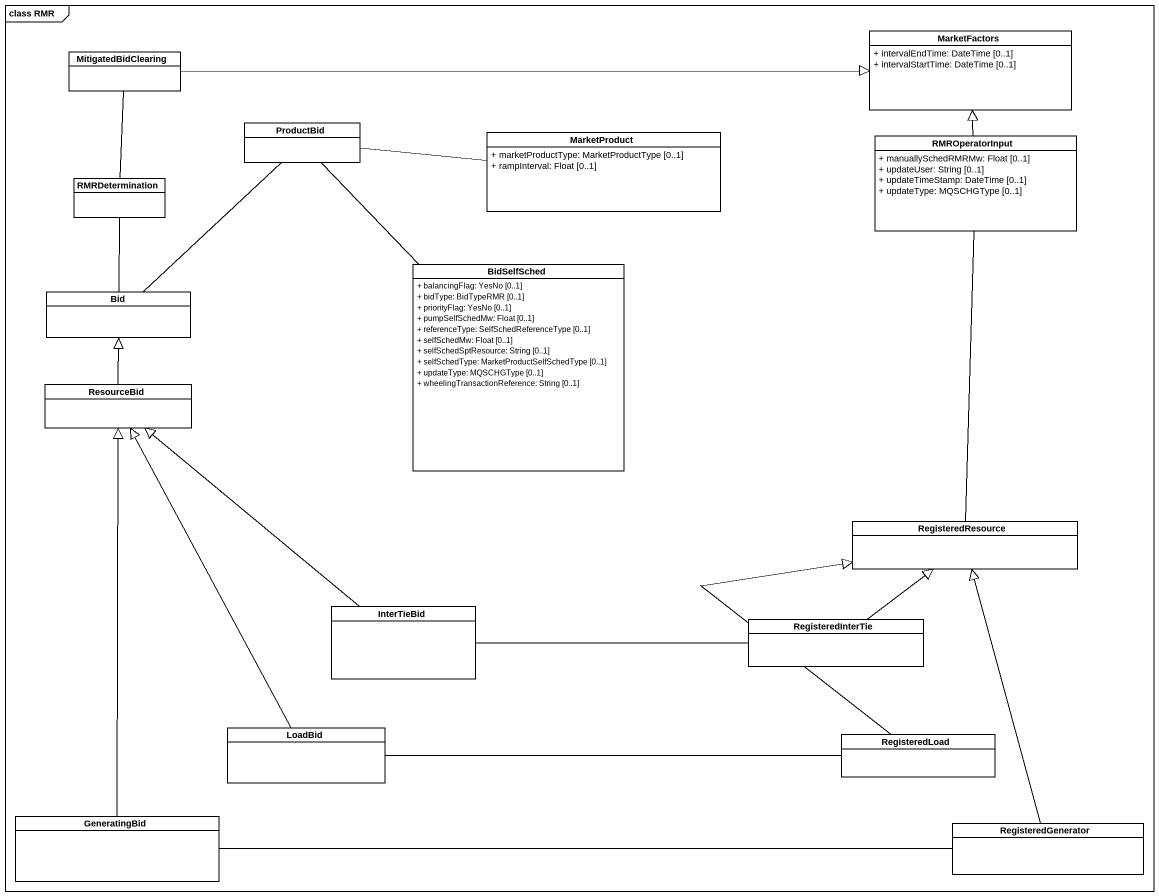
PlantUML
@startuml
mainframe class RMR
hide circle
hide empty members
skinparam classAttributeIconSize 0
class MarketFactors {
  + intervalEndTime: DateTime [0..1]
  + intervalStartTime: DateTime [0..1]
}
class MitigatedBidClearing
class ProductBid
class MarketProduct {
  + marketProductType: MarketProductType [0..1]
  + rampInterval: Float [0..1]
}
class RMROperatorInput {
  + manuallySchedRMRMw: Float [0..1]
  + updateUser: String [0..1]
  + updateTimeStamp: DateTime [0..1]
  + updateType: MQSCHGType [0..1]
}
class RMRDetermination
class BidSelfSched {
  + balancingFlag: YesNo [0..1]
  + bidType: BidTypeRMR [0..1]
  + priorityFlag: YesNo [0..1]
  + pumpSelfSchedMw: Float [0..1]
  + referenceType: SelfSchedReferenceType [0..1]
  + selfSchedMw: Float [0..1]
  + selfSchedSptResource: String [0..1]
  + selfSchedType: MarketProductSelfSchedType [0..1]
  + updateType: MQSCHGType [0..1]
  + wheelingTransactionReference: String [0..1]
}
class Bid
class ResourceBid
class RegisteredResource
class InterTieBid
class RegisteredInterTie
class LoadBid
class RegisteredLoad
class GeneratingBid
class RegisteredGenerator
MitigatedBidClearing -right-|> MarketFactors
ProductBid -- BidSelfSched
ProductBid -- Bid
MarketProduct -left- ProductBid
RMROperatorInput -up-|> MarketFactors
RMRDetermination -up- MitigatedBidClearing
RMRDetermination -- Bid
ResourceBid -up-|> Bid
RegisteredResource -up- RMROperatorInput
InterTieBid -up-|> ResourceBid
InterTieBid -right- RegisteredInterTie
RegisteredInterTie -up-|> RegisteredResource
LoadBid -up-|> ResourceBid
RegisteredLoad -up-|> RegisteredResource
RegisteredLoad -left- LoadBid
GeneratingBid -up-|> ResourceBid
RegisteredGenerator -up-|> RegisteredResource
RegisteredGenerator -left- GeneratingBid
@enduml
